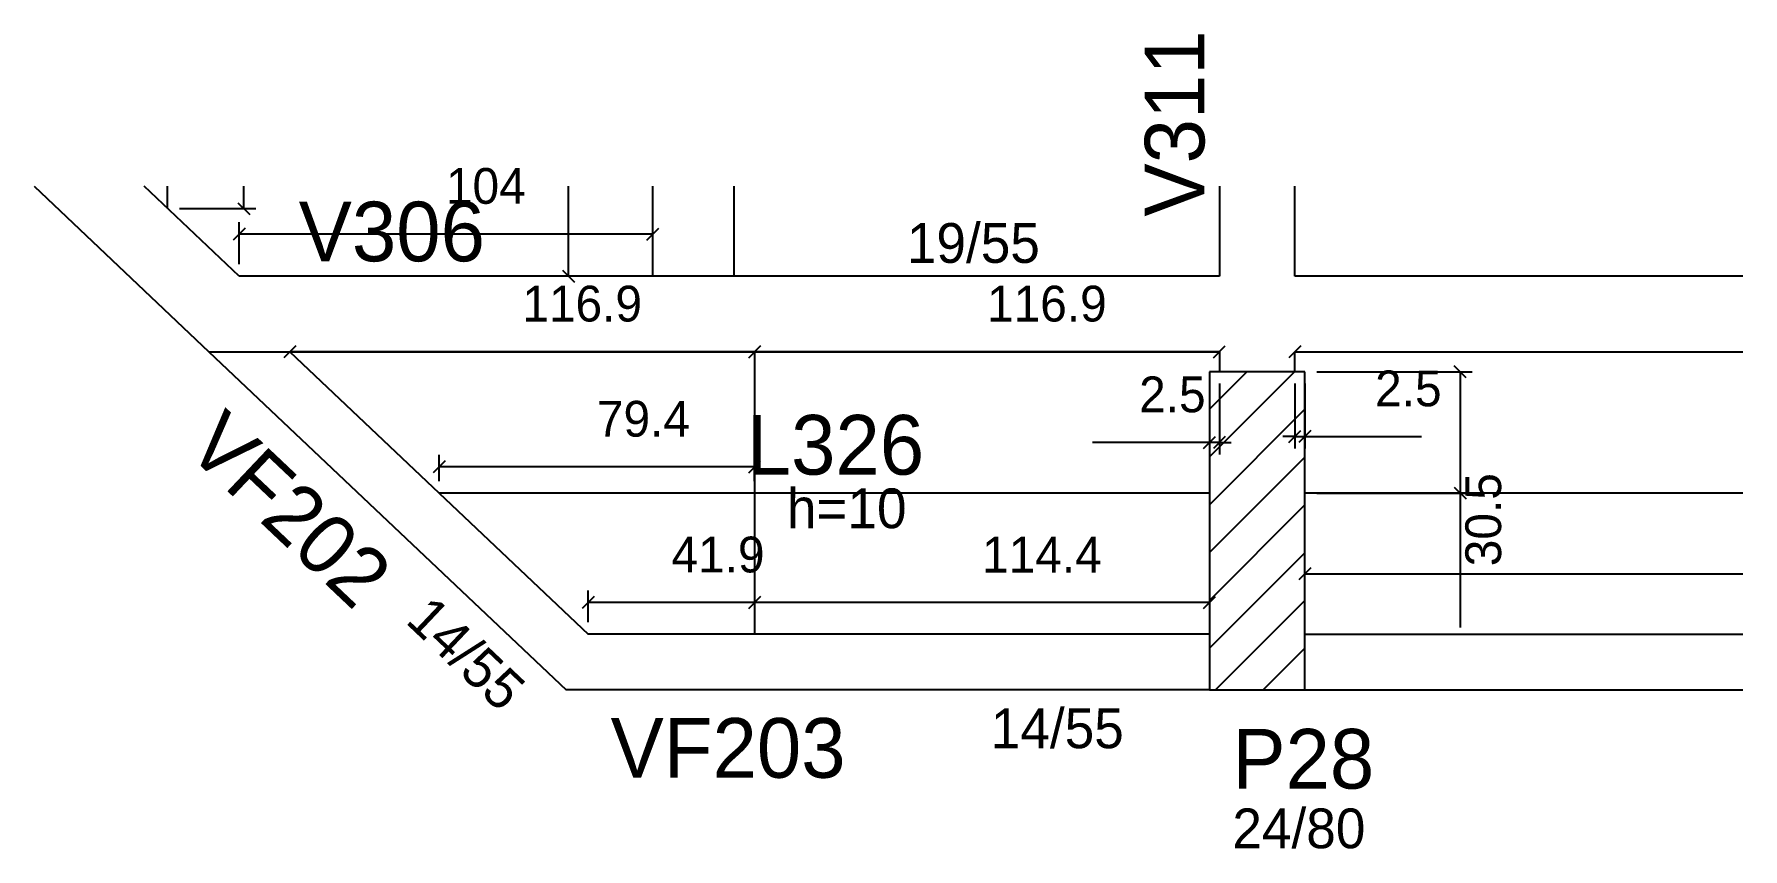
# Model space of a CAD drawing. Header units: metres. Extents: x 2850 to 3280, y 1524 to 1729.
import ezdxf

# ---------------------------------------------------------------- set-up
doc = ezdxf.new("R2010")
doc.units = ezdxf.units.M
for name, color, linetype in [('3', 7, 'Continuous'), ('4', 7, 'Continuous'), ('7', 7, 'Continuous'), ('Painéis', 7, 'Continuous')]:
    doc.layers.add(name, color=color, linetype=linetype)

msp = doc.modelspace()

# ---------------------------------------------------------------- linework, layer by layer
at = {"layer": '3', "color": 3, "lineweight": 25}
for p, q in [((2893.96, 1648.94), (2983.76, 1563.94)), ((2914.33, 1648.94), (2989.34, 1577.94)), ((3145.57, 1622.51), (3166.99, 1643.94)), ((3145.57, 1634.53), (3154.97, 1643.94)), ((3145.57, 1610.49), (3169.57, 1634.49)), ((3145.57, 1598.47), (3169.57, 1622.47)), ((3145.57, 1586.45), (3169.57, 1610.45)), ((3145.57, 1574.43), (3169.57, 1598.43)), ((3147.1, 1563.94), (3169.57, 1586.41)), ((3145.57, 1577.94), (2989.34, 1577.94)), ((3169.57, 1577.94), (3279.73, 1577.94)), ((3159.12, 1563.94), (3169.57, 1574.39)), ((3145.57, 1563.94), (2983.76, 1563.94)), ((3169.57, 1563.94), (3279.73, 1563.94))]:
    msp.add_line(p, q, dxfattribs=at)
for points in [[(2850, 1690.55), (2893.96, 1648.94)], [(2901.53, 1667.94), (2877.64, 1690.55)], [(3148.07, 1690.55), (3148.07, 1667.94)], [(3167.07, 1667.94), (3167.07, 1690.55)], [(3148.07, 1667.94), (2901.53, 1667.94)], [(3279.73, 1667.94), (3167.07, 1667.94)], [(2893.96, 1648.94), (3148.07, 1648.94)], [(3148.07, 1648.94), (3148.07, 1643.94)], [(3167.07, 1648.94), (3279.73, 1648.94)], [(3167.07, 1643.94), (3167.07, 1648.94)]]:
    msp.add_lwpolyline(points, dxfattribs=at)
at = {"layer": '7', "color": 7, "lineweight": 25}
for points in [[(3169.57, 1643.94), (3145.57, 1643.94)], [(3145.57, 1643.94), (3145.57, 1563.94)], [(3169.57, 1563.94), (3169.57, 1643.94)], [(3145.57, 1563.94), (3169.57, 1563.94)]]:
    msp.add_lwpolyline(points, dxfattribs=at)
at = {"layer": 'Painéis', "color": 200, "lineweight": 25}
for p, q in [((2883.57, 1684.94), (2883.57, 1690.55)), ((3005.57, 1667.94), (3005.57, 1690.55)), ((3026.07, 1667.94), (3026.07, 1690.55)), ((3031.2, 1648.94), (3031.2, 1577.94)), ((3145.57, 1613.44), (2951.83, 1613.44)), ((3279.73, 1613.44), (3169.57, 1613.44))]:
    msp.add_line(p, q, dxfattribs=at)
at = {"layer": 'Painéis', "color": 4, "lineweight": 25}
for p, q in [((2902.72, 1684.94), (2902.72, 1690.55)), ((2984.39, 1667.94), (2984.39, 1690.55)), ((2886.57, 1684.94), (2905.72, 1684.94)), ((2901.53, 1670.94), (2901.53, 1681.55)), ((3005.57, 1670.94), (3005.57, 1681.55)), ((3005.57, 1678.55), (2901.53, 1678.55)), ((2989.7, 1667.94), (2981.39, 1667.94)), ((3031.2, 1648.94), (2914.33, 1648.94)), ((3148.07, 1648.94), (3031.2, 1648.94)), ((3167.07, 1648.94), (3279.73, 1648.94)), ((3172.57, 1643.94), (3211.63, 1643.94)), ((3208.63, 1643.94), (3208.63, 1613.44)), ((3145.57, 1640.94), (3145.57, 1623.15)), ((3148.07, 1640.94), (3148.07, 1623.15)), ((3167.07, 1640.94), (3167.07, 1624.64)), ((3169.57, 1640.94), (3169.57, 1624.64)), ((3145.57, 1626.15), (3116.21, 1626.15)), ((3148.07, 1626.15), (3145.57, 1626.15)), ((3148.07, 1626.15), (3151.07, 1626.15)), ((3167.07, 1627.64), (3164.07, 1627.64)), ((3167.07, 1627.64), (3169.57, 1627.64)), ((3169.57, 1627.64), (3198.92, 1627.64)), ((2951.83, 1616.44), (2951.83, 1623.02)), ((3031.2, 1616.44), (3031.2, 1623.02)), ((3031.2, 1620.02), (2951.83, 1620.02)), ((3172.57, 1613.44), (3211.63, 1613.44)), ((3208.63, 1613.44), (3208.63, 1579.61)), ((3169.57, 1593.1), (3279.73, 1593.1)), ((2989.34, 1580.94), (2989.34, 1588.89)), ((3031.2, 1585.89), (2989.34, 1585.89)), ((3145.57, 1585.89), (3031.2, 1585.89))]:
    msp.add_line(p, q, dxfattribs=at)
at = {"layer": 'Painéis', "color": 0, "lineweight": 25}
for p, q in [((2901.22, 1686.44), (2904.22, 1683.44)), ((2903.03, 1680.05), (2900.03, 1677.05)), ((3004.07, 1677.05), (3007.07, 1680.05)), ((2982.89, 1669.44), (2985.89, 1666.44)), ((2915.83, 1650.44), (2912.83, 1647.44)), ((3032.7, 1650.44), (3029.7, 1647.44)), ((3029.7, 1647.44), (3032.7, 1650.44)), ((3146.57, 1647.44), (3149.57, 1650.44)), ((3168.57, 1650.44), (3165.57, 1647.44)), ((3210.13, 1642.44), (3207.13, 1645.44)), ((3165.57, 1626.14), (3168.57, 1629.14)), ((3171.07, 1629.14), (3168.07, 1626.14)), ((3144.07, 1624.65), (3147.07, 1627.65)), ((3149.57, 1627.65), (3146.57, 1624.65)), ((2953.33, 1621.52), (2950.33, 1618.52)), ((3029.7, 1618.52), (3032.7, 1621.52)), ((3207.13, 1614.94), (3210.13, 1611.94)), ((3171.07, 1594.6), (3168.07, 1591.6)), ((2990.84, 1587.39), (2987.84, 1584.39)), ((3032.7, 1587.39), (3029.7, 1584.39)), ((3029.7, 1584.39), (3032.7, 1587.39)), ((3144.07, 1584.39), (3147.07, 1587.39))]:
    msp.add_line(p, q, dxfattribs=at)

# ---------------------------------------------------------------- texts
at = {"layer": '3', "color": 3, "lineweight": 25}
for s, p in [('19/55', (3069.47, 1671.31)), ('h=10', (3039.29, 1604.59)), ('14/55', (3090.58, 1549.28)), ('24/80', (3151.34, 1524.12))]:
    msp.add_text(s, height=10, dxfattribs=at).set_placement(p)
msp.add_text('14/55', height=10, rotation=316.572, dxfattribs=at).set_placement((2943.09, 1581))
at = {"layer": '4', "color": 4, "lineweight": 25}
for s, rotation, p in [('V311', 90, (3144.32, 1682.94)), ('VF202', 316.573, (2887.69, 1624.2))]:
    msp.add_text(s, height=15, rotation=rotation, dxfattribs=at).set_placement(p)
for s, p in [('V306', (2916.53, 1671.69)), ('L326', (3029.21, 1618.06)), ('VF203', (2994.97, 1541.85)), ('P28', (3151.34, 1539.12))]:
    msp.add_text(s, height=15, dxfattribs=at).set_placement(p)
at = {"layer": 'Painéis', "color": 240, "lineweight": 25}
for s, p in [('104', (2953.55, 1686.15)), ('116.9', (2972.76, 1656.56)), ('116.9', (3089.63, 1656.56)), ('2.5', (3127.89, 1633.74)), ('2.5', (3187.24, 1635.24)), ('79.4', (2991.52, 1627.61)), ('41.9', (3010.27, 1593.48)), ('114.4', (3088.38, 1593.45))]:
    msp.add_text(s, height=9, dxfattribs=at).set_placement(p)
msp.add_text('30.5', height=9, rotation=90, dxfattribs=at).set_placement((3218.94, 1595.02))

doc.saveas('drawing.dxf')
